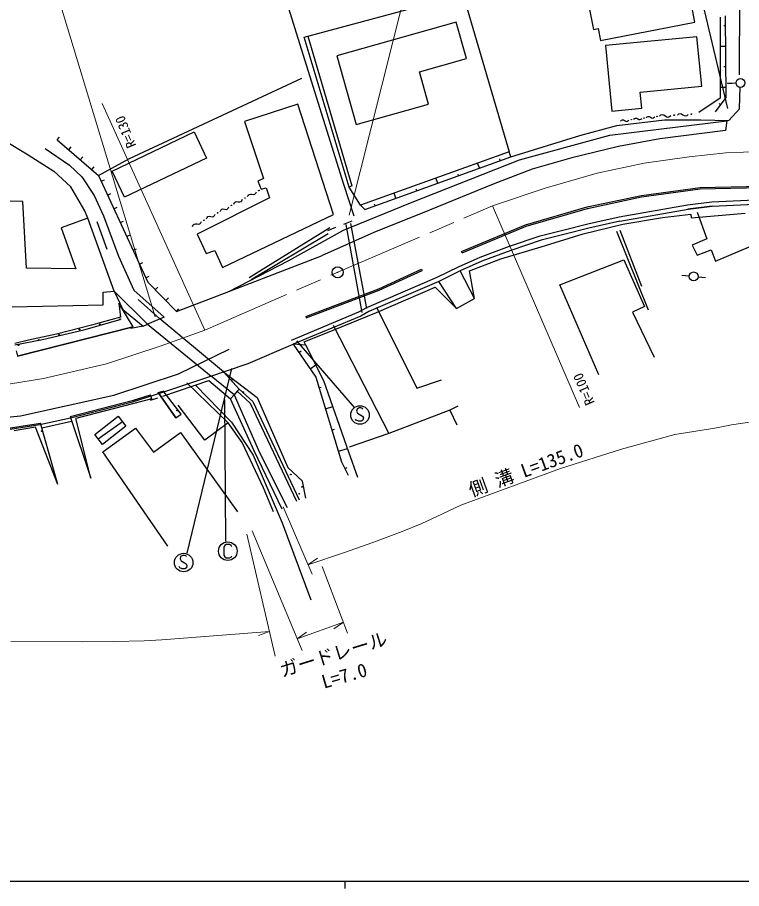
# Model space of a CAD drawing. Units: millimetres, scale not verified. Extents: x 40000 to 680000, y 20000 to 380000.
# Drawn here: x 123936 to 221391, y 204000 to 321266 of the extents above; entities that cross this region are included whole.
import ezdxf
from ezdxf.enums import TextEntityAlignment as Align

# ---------------------------------------------------------------- set-up
doc = ezdxf.new("R2010")
doc.units = ezdxf.units.MM
doc.header["$LTSCALE"] = 1000
doc.linetypes.add('CHAIN', pattern=[18.5, 12, -1.5, 3.5, -1.5])
for name, color, linetype, lineweight in [('M-BGD', 7, 'Continuous', 25), ('M-BGD-EXST', 7, 'Continuous', 25), ('M-BMK', 2, 'CHAIN', 13), ('M-BMK-SRVR', 3, 'Continuous', 25), ('M-STR-HTXT', 7, 'Continuous', 13), ('M-STR-STRC', 7, 'Continuous', 25), ('M-TTL-BAND', 7, 'Continuous', 25)]:
    doc.layers.add(name, color=color, linetype=linetype, lineweight=lineweight)
doc.styles.add('ＭＳ ゴシック', font='')
doc.styles.get('ＭＳ ゴシック').set_extended_font_data('MS Gothic')

msp = doc.modelspace()

# ---------------------------------------------------------------- linework, layer by layer
at = {"layer": 'M-BGD'}
for p, q in [((152767, 347175), (162363, 316303)), ((221094, 313542), (221190, 328880)), ((215109, 320646), (213774, 327423)), ((162522, 318622), (183899, 324374)), ((183899, 324374), (190130, 303189)), ((200872, 322572), (201449, 319642)), ((219177, 321498), (219272, 310474)), ((182967, 320638), (166900, 316094)), ((184353, 315739), (182967, 320638)), ((202401, 318143), (215109, 320646)), ((218506, 321306), (218506, 310378)), ((201449, 319642), (202081, 319766)), ((202081, 319766), (202401, 318143)), ((219189, 320120), (218984, 320118)), ((168562, 298396), (162522, 318622)), ((168562, 298396), (162522, 318622)), ((163035, 318760), (168945, 298587)), ((215375, 318672), (203074, 317472)), ((216024, 312018), (215375, 318672)), ((203074, 317472), (203935, 308653)), ((219213, 317364), (218506, 317358)), ((162363, 316303), (167808, 298818)), ((166900, 316094), (169520, 306831)), ((178044, 313955), (184353, 315739)), ((219236, 314608), (219017, 314606)), ((179278, 309591), (178044, 313955)), ((138941, 302215), (162193, 313074)), ((207735, 311210), (216024, 312018)), ((220644, 312421), (219446, 312361)), ((220645, 312410), (219647, 312343)), ((207946, 309044), (207735, 311210)), ((219260, 311852), (218506, 311846)), ((221094, 308940), (221190, 311912)), ((169520, 306831), (179278, 309591)), ((218506, 310378), (215630, 308461)), ((219272, 310474), (217834, 308557)), ((218553, 309515), (218364, 309658)), ((161667, 309577), (154501, 307270)), ((166476, 294754), (161667, 309577)), ((203935, 308653), (207946, 309044)), ((219656, 307406), (221094, 308940)), ((154501, 307270), (157053, 299564)), ((203648, 305434), (219415, 307335)), ((204606, 306735), (211028, 307502)), ((205085, 307311), (205214, 307436)), ((205214, 307436), (205352, 307490)), ((205352, 307490), (205500, 307472)), ((205500, 307472), (205656, 307383)), ((205656, 307383), (205813, 307294)), ((205813, 307294), (205960, 307277)), ((205960, 307277), (206098, 307331)), ((206098, 307331), (206228, 307456)), ((206870, 307538), (206993, 307656)), ((206993, 307656), (207123, 307707)), ((207123, 307707), (207262, 307691)), ((207262, 307691), (207410, 307607)), ((207410, 307607), (207558, 307523)), ((207558, 307523), (207697, 307506)), ((207697, 307506), (207828, 307557)), ((207828, 307557), (207950, 307675)), ((208557, 307753), (208686, 307878)), ((208686, 307878), (208824, 307932)), ((208824, 307932), (208972, 307914)), ((208972, 307914), (209128, 307825)), ((209128, 307825), (209285, 307736)), ((209285, 307736), (209432, 307719)), ((209432, 307719), (209570, 307773)), ((209570, 307773), (209700, 307898)), ((210357, 307982), (210540, 308137)), ((210540, 308137), (210729, 308197)), ((210729, 308197), (210923, 308161)), ((210923, 308161), (211124, 308029)), ((211028, 307502), (215917, 307502)), ((211124, 308029), (211324, 307897)), ((211324, 307897), (211519, 307860)), ((211519, 307860), (211708, 307920)), ((211708, 307920), (211890, 308076)), ((212753, 308128), (212928, 308277)), ((212928, 308277), (213109, 308334)), ((213109, 308334), (213295, 308300)), ((213295, 308300), (213487, 308173)), ((213487, 308173), (213680, 308047)), ((213680, 308047), (213866, 308012)), ((213866, 308012), (214047, 308069)), ((214047, 308069), (214222, 308218)), ((215917, 307502), (219656, 307406)), ((219415, 307335), (219231, 306047)), ((199621, 305393), (204606, 306735)), ((121028, 305392), (125384, 302754)), ((129291, 304787), (129618, 305166)), ((136664, 300588), (147708, 305864)), ((147708, 305864), (149396, 302329)), ((190322, 302518), (199621, 305393)), ((191501, 302115), (203648, 305434)), ((210397, 304943), (204814, 303900)), ((219231, 306047), (210397, 304943)), ((129291, 304787), (134831, 300007)), ((130841, 303450), (131168, 303828)), ((204814, 303900), (198556, 302366)), ((125384, 302754), (128856, 300562)), ((127653, 303626), (130965, 301356)), ((127653, 303626), (130965, 301356)), ((190130, 303189), (170095, 295999)), ((190322, 302518), (190130, 303189)), ((132391, 302112), (132718, 302490)), ((134831, 300007), (138941, 302215)), ((149396, 302329), (138353, 297053)), ((170671, 295424), (190322, 302518)), ((176838, 296286), (191501, 302115)), ((186111, 300997), (185872, 301660)), ((188919, 302011), (188847, 302208)), ((198556, 302366), (193218, 300832)), ((128856, 300562), (131126, 298476)), ((130965, 301356), (132622, 299823)), ((130965, 301356), (132622, 299823)), ((133941, 300774), (134268, 301153)), ((138353, 297053), (136664, 300588)), ((193218, 300832), (187942, 298808)), ((132622, 299823), (134278, 297307)), ((132622, 299823), (134278, 297307)), ((134831, 300007), (141485, 285615)), ((135197, 299215), (135651, 299424)), ((157053, 299564), (156268, 299221)), ((156268, 299221), (156758, 298141)), ((180496, 298971), (180253, 299644)), ((183304, 299984), (183231, 300185)), ((133028, 295225), (131126, 298476)), ((156758, 298141), (157396, 298337)), ((157396, 298337), (157838, 296963)), ((167808, 298818), (169209, 294537)), ((168945, 298587), (168562, 298396)), ((170095, 295999), (168562, 298396)), ((177689, 297957), (177615, 298161)), ((187942, 298808), (179414, 295311)), ((134278, 297307), (135505, 294546)), ((134278, 297307), (135505, 294546)), ((136056, 297356), (136510, 297566)), ((157838, 296963), (148120, 292104)), ((154155, 296590), (154243, 296780)), ((154908, 297140), (154996, 297331)), ((154996, 297331), (155123, 297448)), ((155123, 297448), (155291, 297490)), ((155291, 297490), (155499, 297460)), ((155499, 297460), (155707, 297429)), ((155707, 297429), (155874, 297472)), ((155874, 297472), (156002, 297589)), ((156002, 297589), (156090, 297779)), ((174882, 296944), (174635, 297628)), ((217376, 296453), (225206, 296823)), ((124682, 296473), (120004, 296626)), ((125142, 287500), (124682, 296473)), ((136915, 295498), (137369, 295708)), ((152180, 295474), (152308, 295591)), ((152308, 295591), (152396, 295781)), ((153061, 296141), (153148, 296332)), ((153148, 296332), (153276, 296449)), ((153276, 296449), (153444, 296492)), ((153444, 296492), (153652, 296461)), ((153652, 296461), (153859, 296430)), ((153859, 296430), (154027, 296473)), ((154027, 296473), (154155, 296590)), ((167838, 292608), (176838, 296286)), ((170095, 295999), (170671, 295424)), ((172074, 295930), (172000, 296137)), ((204907, 294434), (214100, 296056)), ((214100, 296056), (217376, 296453)), ((217420, 295855), (214181, 295463)), ((214188, 295462), (217427, 295855)), ((217427, 295855), (225235, 296224)), ((133392, 294223), (133028, 295225)), ((135505, 294546), (137530, 289147)), ((135505, 294546), (137530, 289147)), ((149454, 294334), (149582, 294451)), ((149582, 294451), (149750, 294494)), ((149750, 294494), (149957, 294463)), ((149957, 294463), (150165, 294432)), ((150165, 294432), (150333, 294475)), ((150333, 294475), (150461, 294592)), ((150461, 294592), (150548, 294782)), ((151213, 295142), (151301, 295333)), ((151301, 295333), (151429, 295450)), ((151429, 295450), (151597, 295493)), ((151556, 287588), (166476, 294754)), ((151597, 295493), (151804, 295462)), ((151804, 295462), (152012, 295431)), ((152012, 295431), (152180, 295474)), ((179414, 295311), (171893, 292317)), ((200698, 293494), (204921, 294438)), ((205011, 293843), (214188, 295462)), ((210734, 294323), (214573, 294776)), ((214573, 294776), (214622, 294285)), ((214622, 294285), (221886, 294923)), ((215423, 295040), (216721, 291455)), ((215423, 295040), (216721, 291455)), ((133392, 294223), (129820, 292945)), ((136955, 284427), (133392, 294223)), ((135996, 290006), (134647, 293749)), ((137775, 293640), (138228, 293849)), ((147519, 293144), (147607, 293335)), ((147607, 293335), (147735, 293452)), ((147735, 293452), (147902, 293495)), ((147902, 293495), (148110, 293464)), ((148110, 293464), (148318, 293433)), ((148318, 293433), (148486, 293476)), ((148486, 293476), (148613, 293593)), ((148613, 293593), (148701, 293783)), ((149366, 294143), (149454, 294334)), ((167864, 293439), (168981, 293877)), ((168143, 293394), (170291, 281554)), ((170966, 282106), (168818, 293517)), ((197356, 292609), (200698, 293494)), ((200093, 292124), (205433, 293420)), ((205003, 293843), (200831, 292911)), ((205433, 293420), (210734, 294323)), ((129820, 292945), (131814, 287424)), ((148120, 292104), (149347, 289502)), ((155111, 286242), (166001, 292991)), ((165771, 292147), (155411, 285949)), ((160476, 288558), (167838, 292608)), ((171893, 292317), (164837, 289188)), ((166752, 292988), (165646, 292522)), ((194270, 291857), (197356, 292609)), ((194415, 290397), (200093, 292124)), ((197493, 292027), (194427, 291279)), ((200831, 292911), (197493, 292027)), ((204547, 292474), (208842, 281891)), ((205007, 292627), (207921, 285112)), ((217899, 288461), (227028, 292338)), ((217899, 288461), (227028, 292338)), ((138634, 291781), (139088, 291991)), ((190163, 290471), (194270, 291857)), ((194427, 291279), (190353, 289905)), ((216721, 291455), (214758, 290621)), ((216721, 291455), (214758, 290621)), ((139493, 289923), (139947, 290133)), ((149347, 289502), (150525, 289895)), ((150525, 289895), (151556, 287588)), ((186211, 288989), (190163, 290471)), ((190353, 289905), (186426, 288433)), ((188996, 288748), (194415, 290397)), ((214758, 290621), (215396, 289246)), ((215396, 289246), (217310, 289983)), ((215396, 289246), (217310, 289983)), ((217310, 289983), (217899, 288461)), ((137530, 289147), (139616, 284546)), ((137530, 289147), (139616, 284546)), ((152377, 284387), (164837, 289188)), ((152377, 284387), (160476, 288558)), ((183298, 287683), (186211, 288989)), ((184755, 287138), (188996, 288748)), ((196955, 285265), (205544, 288640)), ((205544, 288640), (208305, 282351)), ((131814, 287424), (125142, 287500)), ((140352, 288064), (140806, 288274)), ((180411, 286281), (183298, 287683)), ((186426, 288433), (183538, 287138)), ((141212, 286206), (141665, 286416)), ((170977, 282202), (180411, 286281)), ((183538, 287138), (180648, 285734)), ((185462, 283408), (183538, 287138)), ((185462, 283408), (184755, 287138)), ((214338, 286448), (213341, 286531)), ((215534, 286349), (216530, 286268)), ((141485, 285615), (145322, 281687)), ((142460, 284616), (142818, 284966)), ((180648, 285734), (171224, 281660)), ((183004, 282102), (180648, 285734)), ((202170, 273148), (196955, 285265)), ((135495, 284279), (136955, 284427)), ((135495, 282592), (135495, 284279)), ((136955, 284427), (138108, 281930)), ((136955, 284427), (141421, 279967)), ((139616, 284546), (143665, 280926)), ((145322, 281687), (152377, 284387)), ((172255, 281562), (180157, 284948)), ((180157, 284948), (183004, 282102)), ((139495, 279631), (137581, 282821)), ((137581, 282821), (137826, 280907)), ((140205, 283274), (143114, 280691)), ((143891, 283152), (144249, 283501)), ((183004, 282102), (185462, 283408)), ((123225, 282286), (135495, 282592)), ((138108, 281930), (140869, 279722)), ((145322, 281687), (145679, 282036)), ((160830, 277822), (169900, 281615)), ((166414, 279157), (172255, 281562)), ((169900, 281615), (170977, 282202)), ((171224, 281660), (170144, 281071)), ((172267, 282248), (177666, 271352)), ((172267, 282248), (177666, 271352)), ((208305, 282351), (206694, 281584)), ((206694, 281584), (209609, 275526)), ((132857, 279190), (137763, 280619)), ((137826, 280907), (133900, 279827)), ((143665, 280926), (141421, 279967)), ((151683, 273564), (143114, 280691)), ((170144, 281071), (161044, 277265)), ((123943, 275658), (139495, 279631)), ((139495, 279631), (123943, 275658)), ((127311, 277914), (132857, 279190)), ((133900, 279827), (129188, 278649)), ((140869, 279722), (139214, 279392)), ((140869, 279722), (141421, 279967)), ((141421, 279967), (149994, 272996)), ((162537, 277586), (166414, 279157)), ((166427, 279843), (173924, 265278)), ((166427, 279843), (173924, 265278)), ((129188, 278649), (125409, 277815)), ((123570, 277174), (127311, 277914)), ((125409, 277815), (123597, 277385)), ((155010, 274684), (161044, 277265)), ((161044, 277265), (164111, 272855)), ((162764, 277169), (161044, 277265)), ((162764, 277169), (162537, 277586)), ((165169, 272359), (162764, 277169)), ((123785, 276387), (123943, 275658)), ((161810, 276163), (162135, 276388)), ((149550, 272846), (155010, 274684)), ((163344, 273958), (164105, 274487)), ((151683, 273564), (153777, 271237)), ((151683, 273564), (156206, 270108)), ((143359, 270762), (149550, 272846)), ((143513, 270286), (149709, 272372)), ((152298, 266702), (146749, 272058)), ((149709, 272372), (152605, 269923)), ((153095, 270463), (149994, 272996)), ((164111, 272855), (167562, 261448)), ((168556, 262739), (165169, 272359)), ((177666, 271352), (181004, 272481)), ((177666, 271352), (181004, 272481)), ((142865, 270766), (143525, 270972)), ((145961, 267858), (143546, 270979)), ((147897, 271762), (152763, 266799)), ((153506, 270942), (153095, 270463)), ((153777, 271237), (153506, 270942)), ((153506, 270942), (155273, 269322)), ((153777, 271237), (155601, 269564)), ((164542, 271429), (164801, 271508)), ((131013, 267543), (139550, 269733)), ((142023, 269936), (131777, 267297)), ((139401, 269528), (143359, 270762)), ((139550, 269733), (141850, 270450)), ((141838, 269764), (142852, 270080)), ((142023, 269936), (141850, 270450)), ((142865, 270766), (145274, 267367)), ((145274, 267367), (142865, 270766)), ((152605, 269923), (153095, 270463)), ((155813, 262942), (152605, 269923)), ((153095, 270463), (156531, 262709)), ((156206, 270108), (160329, 260684)), ((131078, 267386), (139401, 269528)), ((149157, 264346), (145568, 269085)), ((155273, 269322), (161507, 256169)), ((155601, 269564), (161868, 256340)), ((165405, 268578), (166392, 268876)), ((183200, 268959), (182120, 268419)), ((126930, 266471), (131078, 267386)), ((131013, 267543), (133801, 259260)), ((134349, 265125), (137490, 267579)), ((137490, 267579), (138537, 266239)), ((145274, 267367), (145961, 267858)), ((182120, 268419), (173924, 265278)), ((182120, 268419), (183053, 266410)), ((182120, 268419), (183053, 266410)), ((121004, 265555), (126930, 266471)), ((121084, 265745), (127035, 266666)), ((129384, 258402), (127056, 266670)), ((127237, 266027), (131228, 266907)), ((133801, 259260), (131777, 267297)), ((134805, 264541), (138057, 266853)), ((138537, 266239), (135396, 263785)), ((152298, 266702), (149157, 264346)), ((152298, 266702), (149157, 264346)), ((154163, 264051), (152298, 266702)), ((152763, 266799), (155647, 262321)), ((126378, 266132), (123519, 265620)), ((129384, 258402), (126378, 266132)), ((135396, 263785), (134349, 265125)), ((135445, 262803), (139814, 265994)), ((139814, 265994), (142268, 262754)), ((142268, 262754), (145900, 265405)), ((145900, 265405), (153556, 254705)), ((166268, 265726), (166601, 265827)), ((173924, 265278), (168568, 263425)), ((157059, 257965), (154163, 264051)), ((144182, 250091), (135445, 262803)), ((159543, 255089), (155813, 262942)), ((156531, 262709), (160230, 255285)), ((167131, 262874), (168367, 263248)), ((169734, 259353), (168556, 262739)), ((155647, 262321), (159573, 253241)), ((160329, 260684), (162292, 258819)), ((167562, 261448), (168425, 259627)), ((167993, 260537), (168334, 260699)), ((162734, 256561), (162292, 258819)), ((158384, 254726), (157059, 257965)), ((159573, 253241), (163413, 242849))]:
    msp.add_line(p, q, dxfattribs=at)
for centre, radius in [((221243, 312451), 600), ((206549, 307497), 36), ((208253, 307714), 34), ((210021, 307939), 36), ((212322, 308102), 48), ((214635, 308244), 46), ((156422, 297959), 42), ((154575, 296960), 42), ((152728, 295961), 42), ((150881, 294962), 42), ((149034, 293963), 42), ((214936, 286398), 600), ((137775, 280651), 50), ((132294, 279251), 50), ((135035, 279951), 50), ((129554, 278551), 50), ((124073, 277150), 50), ((126813, 277851), 50), ((152845, 272497), 50), ((154343, 270836), 50), ((145442, 268352), 50), ((127198, 265560), 50), ((160741, 259743), 50), ((162239, 258083), 50), ((161874, 257151), 50)]:
    msp.add_circle(centre, radius, dxfattribs=at)
at = {"layer": 'M-BGD-EXST'}
for p, q in [((161511, 277731), (169303, 268712)), ((152740, 274015), (146721, 249131)), ((151973, 250702), (151868, 269843)), ((169639, 268549), (169589, 268249)), ((169939, 268699), (169639, 268549)), ((170139, 268699), (169939, 268699)), ((170339, 268649), (170139, 268699)), ((170439, 268549), (170339, 268649)), ((169589, 268249), (169689, 267999)), ((169689, 267999), (170389, 267599)), ((170389, 267599), (170489, 267349)), ((169539, 267049), (169439, 267199)), ((169839, 266899), (169539, 267049)), ((170189, 266899), (169839, 266899)), ((170439, 267049), (170189, 266899)), ((170489, 267349), (170439, 267049)), ((151848, 250168), (151698, 249968)), ((151698, 249968), (151698, 248868)), ((152048, 250318), (151848, 250168)), ((152498, 250318), (152048, 250318)), ((152698, 250168), (152498, 250318)), ((152798, 250018), (152698, 250168)), ((145905, 248684), (145855, 248384)), ((146205, 248834), (145905, 248684)), ((146405, 248834), (146205, 248834)), ((146605, 248784), (146405, 248834)), ((146705, 248684), (146605, 248784)), ((151698, 248868), (151848, 248668)), ((151848, 248668), (152048, 248518)), ((152498, 248518), (152698, 248618)), ((152698, 248618), (152798, 248768)), ((145855, 248384), (145955, 248134)), ((145955, 248134), (146655, 247734)), ((146655, 247734), (146755, 247484)), ((146755, 247484), (146705, 247184)), ((152048, 248518), (152498, 248518)), ((145805, 247184), (145705, 247334)), ((146105, 247034), (145805, 247184)), ((146455, 247034), (146105, 247034)), ((146705, 247184), (146455, 247034))]:
    msp.add_line(p, q, dxfattribs=at)
for centre in [(170039, 267749), (152248, 249418), (146305, 247884)]:
    msp.add_circle(centre, 1250, dxfattribs=at)
at = {"layer": 'M-BMK'}
for p, q in [((214322, 302509), (219273, 303041)), ((219273, 303041), (225224, 303286)), ((201956, 300304), (208283, 301646)), ((208283, 301646), (214322, 302509)), ((194958, 298291), (201956, 300304)), ((187864, 295895), (194958, 298291)), ((167034, 286958), (187864, 295895)), ((149137, 279156), (167034, 286958)), ((143289, 277047), (149137, 279156)), ((135908, 274650), (143289, 277047)), ((127433, 272679), (135908, 274650)), ((117655, 271049), (127433, 272679))]:
    msp.add_line(p, q, dxfattribs=at)
at = {"layer": 'M-BMK-SRVR'}
for radius in [750, 30]:
    msp.add_circle((167034, 286958), radius, dxfattribs=at)
at = {"layer": 'M-STR-HTXT'}
for p, q in [((168584, 294669), (177539, 330199)), ((142476, 280984), (128948, 325641)), ((149137, 279156), (135358, 309660)), ((187864, 295895), (199559, 268766)), ((217799, 265971), (220023, 266431)), ((205222, 263134), (212430, 265128)), ((212430, 265128), (217799, 265971)), ((197016, 260526), (205222, 263134)), ((183595, 255618), (197016, 260526)), ((163580, 246302), (159703, 255383)), ((155513, 252137), (162235, 236028)), ((154825, 251726), (158605, 235284)), ((163027, 247599), (167808, 249209)), ((163027, 247599), (164314, 248475)), ((164970, 247369), (168366, 238374)), ((161571, 237620), (167798, 239880)), ((167798, 239880), (166531, 238973)), ((157845, 238590), (143379, 237479)), ((157845, 238590), (156381, 238056)), ((161571, 237620), (162837, 238527))]:
    msp.add_line(p, q, dxfattribs=at)
for points in [[(167808, 249209), (171784, 250577), (175718, 252044), (178343, 253146), (181068, 254400), (183595, 255618)], [(123068, 237279), (132705, 237224), (136906, 237241), (140973, 237360), (143379, 237479)]]:
    msp.add_lwpolyline(points, dxfattribs=at)
msp.add_arc((236091, 167948), 99785, 70.81454, 99.26642, dxfattribs=at)
at = {"layer": 'M-STR-STRC'}
for p, q in [((219526, 309019), (213889, 332816)), ((207904, 297312), (215813, 298390)), ((207938, 297115), (215828, 298191)), ((215813, 298390), (227675, 298630)), ((215828, 298191), (227679, 298430)), ((200595, 295754), (207904, 297312)), ((200643, 295560), (207938, 297115)), ((192326, 293358), (200595, 295754)), ((192393, 293169), (200643, 295560)), ((183699, 289763), (192326, 293358)), ((183776, 289578), (192393, 293169)), ((183776, 289578), (183699, 289763)), ((172555, 284730), (178307, 287366)), ((178307, 287366), (178390, 287184)), ((172632, 284545), (178390, 287184)), ((162729, 281015), (172555, 284730)), ((162800, 280828), (172632, 284545)), ((162729, 281015), (162800, 280828)), ((145612, 273291), (152416, 276594)), ((136889, 270415), (145612, 273291)), ((124331, 267635), (136889, 270415)), ((115033, 266677), (124331, 267635))]:
    msp.add_line(p, q, dxfattribs=at)
at = {"layer": 'M-TTL-BAND'}
for p, q in [((40000, 205000), (579000, 205000)), ((168000, 205000), (168000, 204000))]:
    msp.add_line(p, q, dxfattribs=at)

# ---------------------------------------------------------------- texts
at = {"layer": 'M-STR-HTXT', "style": 'ＭＳ ゴシック'}
for s, height, rotation, p in [('R=130', 1320, 112.3, (140315, 304172)), ('R=100', 1320, 113.2, (202015, 269573)), ('側 溝 L=135.0', 1833, 20.1, (185252, 256181)), ('ガードレール', 1833, 17.1, (159714, 231928)), ('L=7.0', 1833, 16.3, (165342, 230369))]:
    msp.add_text(s, height=height, rotation=rotation, dxfattribs=at).set_placement(p, align=Align.BOTTOM_LEFT)

doc.saveas('drawing.dxf')
